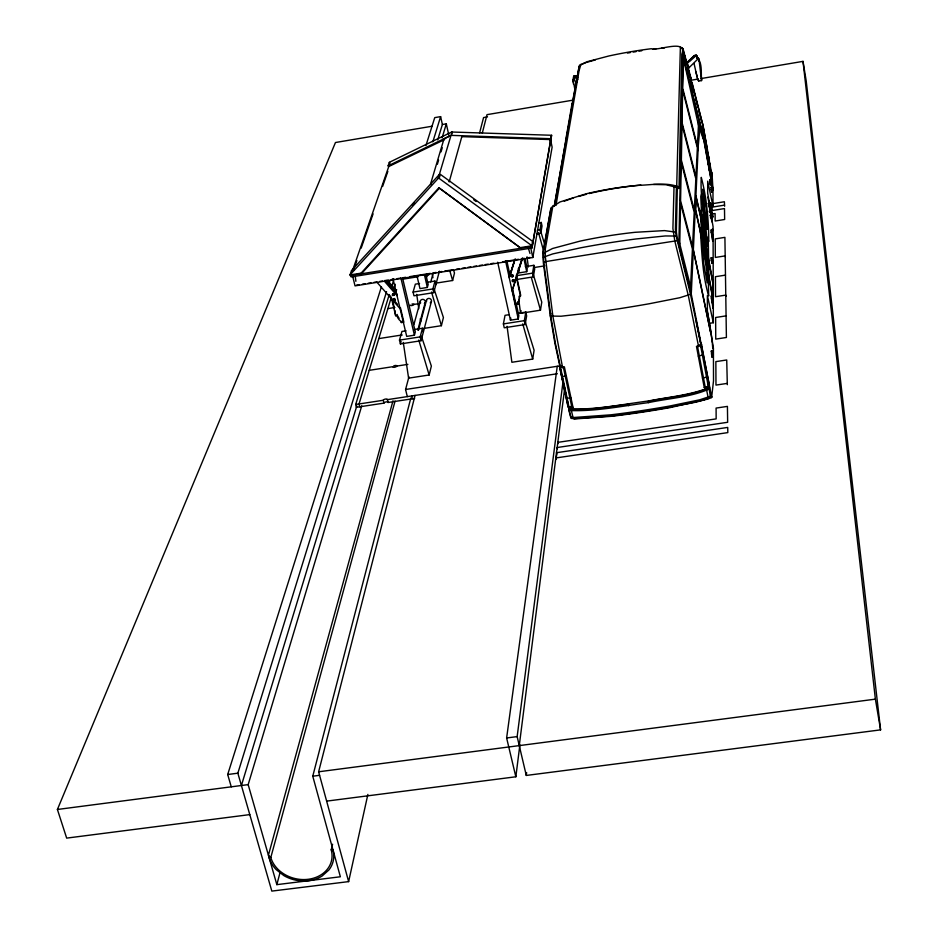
<?xml version="1.0" encoding="UTF-8"?>
<svg xmlns="http://www.w3.org/2000/svg" width="938" height="938" viewBox="0 0 938 938"><rect width="100%" height="100%" fill="white"/><g stroke="black" fill="none" stroke-linecap="round" stroke-linejoin="round"><path stroke-width="1.41" d="M708.929 164.502L708.342 162.778L709.456 170.235L708.342 162.778M709.081 323.376L713.349 322.719L707.393 295.54L707.358 310.642L713.419 348.15L713.513 380.863L711.672 397.114L691.259 294.086L678.854 244.712A10.904 1.02 77.5 0 1 676.368 230.771M711.708 208.541L709.726 209.28L711.708 208.541L711.872 209.256L709.89 209.573L709.726 208.857M709.855 182.136L709.855 179.92L710.5 179.815L710.981 184.669L710.336 184.774L709.855 182.136L710.5 182.031L710.5 179.815M709.808 169.344L708.929 163.517M713.232 284.155L700.592 215.705L700.979 210.1L703.735 232.683M680.531 159.179L680.578 156.963M679.769 243.95L680.531 203.147L692.42 249.051L690.579 286.7M559.54 366.066L568.147 407.057L572.977 407.28L564.371 366.828L560.42 367.004L559.529 366.652L559.822 365.843L560.396 368.517M653.587 184.458L665.898 184.727L676.404 187.295L679.053 186.99L681.797 54.205C687.917 38.341 657.175 51.426 651.371 48.717A481.147 474.898 45.3 0 0 608.774 55.999L587 61.744L579.414 65.273L572.028 104.458M566.177 397.184L567.056 398.146L570.996 397.993M676.368 230.76L677.318 188.585L679.968 188.257M676.404 187.295L675.395 229.564L676.169 236.036L690.567 294.661L701.483 347.33M683.403 59.809L682.688 88.066L697.438 146.187L698.74 119.325L683.251 57.968L698.47 125.258M710.16 206.876L713.009 206.419L712.962 189.429L703.887 139.469L699.408 121.963L691.259 294.086L679.792 297.721L649.331 303.736A384.134 101.011 -10.6 0 1 590.788 312.846L561.041 316.223L550.325 316.059L543.782 266.181A10.81 1.196 84.5 0 1 543.09 252.076M711.684 218.331L711.614 218.917M698.048 150.596L699.408 121.963L703.875 140.454L712.962 190.437M710.676 209.139C711.602 213.137 710.359 208.717 710.875 210.206M708.894 276.417L708.378 259.076L704.25 236.669M702.093 240.972L703.629 263.203L707.182 282.877L707.029 272.747L703.195 246.882M708.753 202.28L709.363 203.054M550.864 313.269L550.325 316.059L554.85 342.98L569.343 410.504C595.865 411.63 622.304 405.966 648.545 402.613L648.451 400.983C668.829 396.985 690.075 395.179 709.491 387.546L706.912 374.661M699.138 59.211L697.532 58.086C702.621 63.139 700.827 73.785 701.577 80.586L698.611 81.078L697.755 78.733M574.935 78.921L573.739 79.484L573.962 76.248L575.979 75.755L573.693 76.142L572.79 80.656L573.575 84.279M709.62 388.836C690.731 397.313 668.747 398.263 648.545 402.613L648.451 400.983C622.246 404.348 595.853 409.988 569.366 408.898L555.402 343.425L550.864 316.434L543.747 261.925L543.489 250.645L551.11 207.65L559.998 201.951L586.18 193.803A356.077 337.481 11.5 0 1 638.11 185.349C651.582 185.067 666.144 181.902 679.053 186.99M628.648 404.29L628.753 405.579L628.648 404.29C608.961 406.4 589.111 410.527 569.272 409.226L568.698 408.698L571.418 409.249L570.808 406.4M680.367 47.357L676.708 185.841L674.047 186.134L672.909 228.497L674.809 241.031L688.304 295.505L698.599 346.614M704.755 252.99L707.24 264.399L707.088 254.597M701.636 344.352L696.512 346.638L704.25 387.546L705.294 387.476L708.307 386.491L709.339 385.225L701.378 344.199M700.428 230.736L700.815 227.359L702.808 243.599L712.997 298.636L712.962 283.874L700.639 217.17L696.371 198.422L695.773 209.913L702.808 243.599M701.038 78.558L803.01 61.369L806.164 80.656L880.594 729.87L526.288 775.445L526.628 772.537M326.635 801.122L515.841 776.781L519.887 744.807M519.265 745.604L564.688 388.285M526.288 775.445L517.143 736.6L563.304 379.597M515.841 776.781L506.626 737.971L557.266 366.289M507.059 326.283L511.878 362.279L532.702 359.09L534.097 350.261L524.717 320.128M518.855 300.312L520.567 313.304L540.476 310.185L541.765 302.118L533.288 274.517M702.703 205.61L703.852 227.477L707.123 246.6C707.076 223.549 699.725 200.603 701.284 177.352C706.748 198.024 708.718 220.113 708.765 241.535L707.146 237.079M575.991 85.041L576.471 82.169M707.182 229.353L705.997 207.837L702.668 189.23L703.969 210.534L707.182 229.353L702.761 198.047M509.193 314.676L505.043 315.332L503.389 323.915L504.245 327.784L525.174 324.525L526.64 315.918L525.808 312.084L517.506 313.374M516.181 279.583L533.335 276.874L534.672 269.007L533.886 265.302L525.362 266.662M536.688 233.902L540.804 233.245L542.035 226.023L541.285 222.458L538.553 222.892M555.964 205.457L579.145 70.42L580.903 64.335M525.174 324.525L524.33 320.655L525.808 312.084M533.335 276.874L532.526 273.146L533.886 265.302M540.804 233.245L540.042 229.646L541.285 222.458M554.264 205.914L579.098 66.621M565.555 140.935L572.016 103.79M554.428 205.856L565.919 139.621M352.805 276.792L355.033 285.879L532.819 257.504L552.119 147.16L550.712 140.325M444.694 139.504L388.754 166.542L388.109 165.85L389.329 162.333L451.682 132.012L551.614 135.271L531.963 247.984L351.164 276.945L350.003 274.94L351.539 270.543L439.312 174.515M438.902 187.776L520.907 248.242L438.902 187.776L361.06 273.169L350.003 274.94L438.175 178.419L439.219 178.243L440.344 174.351L532.737 241.453L531.647 246.518L350.812 275.502M449.501 180.999L449.173 181.937L462.082 135.74L461.777 136.643L550.688 139.586L551.614 135.271M531.963 247.984L551.274 136.303M520.567 313.304L521.047 310.607M543.09 252.064L550.7 209.139M497.679 262.218L510.436 320.198L518.268 318.979L518.843 315.766L516.064 303.056M518.292 268.608L519.218 272.864L526.71 271.68L527.238 268.737L525.092 258.818M512.242 289.49L515.548 304.627L518.163 304.217L518.093 301.942A10.189 9.321 10.8 0 0 519.535 296.631M518.163 304.217L518.093 301.942M517.905 302.997A10.189 9.333 10.8 0 0 519.148 296.291L520.461 296.08L520.649 295.024L516.334 275.162M515.548 304.627L515.748 303.56L518.362 303.15M510.436 320.198L510.835 318.052M513.145 281.787L513.965 281.083L512.418 281.423L512.336 280.263L513.672 279.735L514.165 280.356L512.336 280.263M514.165 280.356L513.895 281.494L512.851 281.142L513.965 281.083L513.203 280.872L513.672 279.735M512.347 289.971L512.148 291.026L522.267 258.958M511.269 275.373L511.351 276.534C514.329 276.276 509.991 275.197 512.828 276.604L512.617 274.846L511.198 275.784L511.796 274.811M513.109 275.467L512.617 274.846M512.078 276.898L512.898 276.194L511.351 276.534M512.418 281.423L513.227 281.365M509.674 275.749L509.873 274.717M509.24 275.737L508.842 271.961L511.468 271.539M708.694 205.95C711.168 206.536 711.391 201.588 708.342 203.405M386.573 291.612L237.853 773.182L271.821 891.1L348.631 881.614L367.884 794.404M698.916 58.86L701.577 80.586M392.999 400.784L268.42 855.233L270.801 857.496A31.341 25.678 13 0 0 308.203 879.293A31.341 25.678 13 0 0 331.243 849.898L332.591 844.2M702.163 224.205L702.574 222.517M403.293 342.452L408.593 378.143L429.147 374.989L431.363 366.09L421.408 336.238M423.132 328.535L441.399 325.685L443.416 317.548L434.013 288.822M435.103 283.276L452.62 280.497L454.484 273.017L453.593 270.261M392.319 295.036L393.35 293.617L394.136 295.13L392.319 295.036L394.253 294.708M393.468 299.879L394.511 298.448L395.285 299.972L393.468 299.879L395.414 299.55M348.631 881.614L318.627 771.786L415.065 395.426M482.284 133.102L487.021 114.647L573.024 100.143M361.751 405.837L248.171 784.625L276.851 884.64L340.365 876.772L312.764 776.207L410.844 398.017M479.529 133.149L483.574 117.567L487.502 116.91M406.048 330.809L401.945 331.454L399.482 340.119L400.409 343.941L421.068 340.729L431.398 301.508M419.544 283.499L415.335 284.167L413.095 292.093L413.963 295.787L433.743 292.644L439.394 271.199M421.068 340.729L420.165 336.894L422.463 328.241L414.256 329.531M433.743 292.644L432.887 288.951L434.986 281.048L426.567 282.385M276.851 884.64L279.841 873.325M407.303 396.61L405.579 389.481L408.956 376.783M417.832 329.988L425.231 302.493M430.753 281.951L433.016 273.556M418.395 330.352L426.532 300.054M392.963 278.692L406.705 336.39L414.432 335.183L415.311 331.935L402.742 278.774M416.964 275.807L419.966 288.623L427.365 287.45L428.174 284.484L425.887 274.658M270.801 857.496L395.074 401.077M413.939 324.454L420.365 301.039M427.048 276.581L427.822 273.755M400.409 343.941L401.101 341.455M400.479 307.91L403.868 322.156L401.288 322.555L401.593 321.488M438.175 178.419L452.116 131.648L451.647 135.389L551.005 138.718M401.288 322.555L401.007 321.359A10.142 9.216 15.6 0 1 396.938 315.52L397.243 314.453M400.409 307.641L400.104 308.696L377.029 282.338M396.938 315.52L395.648 315.731L394.945 310.455M437.366 164.256L438.585 160.128M441.024 151.874L442.255 147.747M393.784 298.741L395.285 299.972M442.091 137.874L446.3 123.851L442.384 124.508L437.694 139.914M394.628 300.031C394.968 299.996 394.511 298.132 394.101 300.066M393.479 295.189C393.655 295.247 392.799 293.805 393.573 294.72M394.136 295.13L394.077 293.969M391.169 297.768L359.031 403.961L359.735 406.799M393.55 289.924L395.261 284.249M392.623 293.899L393.96 294.391M241.406 785.505L356.792 405.99M574.971 75.896L573.517 79.894L576.8 82.462M414.631 398.439L388.086 402.484A2.134 0.856 -13.9 0 0 386.28 401.874A2.134 0.856 -13.9 0 0 383.959 403.117L356.393 407.303L355.69 404.477L389.247 294.579M391.803 286.231L393.503 280.673M389.164 283.217L390.032 280.415M432.84 141.826L440.614 116.629L434.74 117.625L425.934 145.578M510.553 272.958L514.493 260.389M509.475 276.792L514.294 261.421M509.264 277.824L515.232 258.829M231.264 786.83L227.688 774.518L381.438 286.735M516.252 276.745L521.95 258.665M512.793 288.576L522.454 257.927M353.544 270.085L356.886 260.494M361.165 248.148L373.078 213.876M382.61 186.451L387.851 171.373M352.723 270.015L389.927 163.2L389.329 162.333M532.385 242.403L532.737 241.453M331.243 849.898L332.251 847.202M711.309 296.021L712.95 308.274L713.361 304.909L712.036 295.904L711.309 296.021L711.848 301.673L712.575 301.567M712.774 241.383L713.161 238.369L711.79 233.386L712.774 241.383L711.239 229.916L711.919 229.81L713.161 240.421M249.789 814.606L66.668 838.115L57.406 809.471L335.464 142.517L432.266 126.208M709.468 168.969L709.808 168.359M572.79 80.656L573.786 79.753M687.495 68.075L688.914 67.841L698.142 58.731L696.477 55.272L694.167 55.659L686.217 63.221L687.366 64.546M439.148 188.432L361.341 273.814L361.06 273.169M711.321 396.727C698.775 403.305 683.427 403.75 669.767 407.198A392.963 144.499 -11 0 1 611.365 415.933L573.481 418.641L570.808 417.75L568.768 409.976M412.486 205.41L414.467 203.253M708.624 259.158L708.296 241.277M709.491 387.546C690.603 396.024 668.642 396.973 648.439 401.323M699.115 345.055L696.512 346.638M698.142 58.731L695.281 55.248L686.217 63.221M712.141 396.962L711.016 397.841L710.324 396.317L706.912 374.403M713.361 304.909L712.95 308.274M543.313 253.237L552.564 248.5L580.165 241.101A354.318 230.103 -3.6 0 1 635.132 232.296L664.526 230.596L675.571 232.108M686.745 62.916L689.606 61.462L696.477 55.272L696.84 58.203L697.989 58.379L696.488 55.412L694.167 55.659M392.811 295.646L393.432 295.212M393.972 300.488L394.581 300.054M392.94 295.224L393.608 294.767M709.28 385.846L705.294 387.476L697.555 346.568L701.565 344.95M579.59 66.012L581.114 64.523M709.538 163.306L709.703 164.068L709.796 163.153M543.395 257.223L552.728 253.917L580.563 247.82A348.15 121.975 -6.7 0 1 635.882 238.979L665.288 235.954L676.169 236.036M388.109 165.85L450.65 135.553L444.026 138.765L430.53 184.129L431.246 184.892M569.366 408.898L568.745 408.37L570.925 417.187L573.024 417.551L610.99 414.807A392.776 144.288 -11 0 0 669.392 406.084L699.678 399.811L710.324 396.317M393.772 365.867L394.37 365.656M582.322 64.065L585.969 62.67M564.301 201.166L573.141 198M709.187 398.228L711.438 397.454M708.8 398.849L670.189 407.584A392.401 144.382 -11 0 1 611.881 416.284L574.068 419.005M587.188 62.213L595.396 59.903M578.429 196.452L586.473 194.272M700.733 400.28L704.966 399.26M566.364 376.208L562.413 376.384L561.545 375.435L563.269 382.012M543.747 261.925L581.431 255.781A349.065 5.03 -9 0 1 637.172 246.905L677.095 240.691M690.989 80.258L698.165 79.038M704.25 387.546L707.064 387.077M710.336 184.774L710.336 182.558L710.981 182.453M711.203 187.307L711.848 187.201L712.317 189.839L712.329 192.067L711.684 192.173L711.203 187.307L711.684 192.173M711.203 189.535L711.848 189.429L711.848 187.201M711.672 189.945L712.317 189.839M537.298 230.091L540.042 229.646M708.507 203.112L710.488 202.784L710.863 205.082L710.488 202.784M708.296 203.593L710.289 203.276M708.542 203.734L710.535 203.417M712.821 203.616L724.382 201.752L724.628 206.243M708.436 204.672L710.429 204.355L710.617 205.246M708.495 205.856C710.969 203.112 710.91 209.244 710.793 206.935M708.565 206.677L710.558 206.36L710.488 205.539M710.078 207.462L724.441 205.152M710.066 210.71L712.048 210.382L711.708 208.951M710.078 210.886L724.488 208.564L724.652 219.492L715.155 221.016L715.108 213.524L712.235 213.981M709.222 211.191L712.048 210.382M709.398 211.906C712.54 213.653 710.676 208.154 711.215 210.018M710.242 212.656C713.408 210.499 712.505 217.241 712.223 212.34M710.347 212.949L712.329 212.633M710.089 215.423L712.235 215.037L712.61 217.335L710.476 217.147L712.61 217.335M710.289 215.998L712.27 215.67L712.235 215.037M520.672 247.573L531.963 245.768L438.632 178.044M356.522 285.14L359.418 284.683M362.303 284.214L365.199 283.757M368.095 283.288L370.991 282.83M373.887 282.373L376.771 281.904M379.667 281.447L382.563 280.978M385.459 280.521L388.344 280.063M391.24 279.594L394.136 279.137M397.032 278.68L399.916 278.211M402.812 277.754L405.708 277.285M410.047 276.593L430.296 273.368M433.192 272.899L436.088 272.442M438.984 271.973L441.868 271.516M444.764 271.059L453.453 269.663M456.337 269.206L459.233 268.749M462.129 268.28L465.025 267.822M467.91 267.353L470.806 266.896M473.702 266.439L476.598 265.97M479.482 265.513L482.378 265.044M485.274 264.586L488.17 264.129M491.055 263.66L493.951 263.203M502.627 261.819L518.55 259.275M521.434 258.818L524.33 258.349M527.226 257.891L530.122 257.434M402.273 279.266L418.184 276.733M425.958 275.491L428.678 275.057M711.919 232.237L712.423 234.981L711.743 235.086L711.25 232.343L711.919 232.237L711.919 229.81M711.743 232.647L712.423 232.542M533.98 267.565L544.884 265.829M392.846 290.393L396.727 289.783M393.819 291.237L396.411 290.827M508.642 272.993L511.269 272.571M413.095 292.093L432.887 288.951M516.791 275.643L532.526 273.146M387.898 308.59L394.863 307.488M410.176 305.073A1.958 0.715 -13.3 0 0 411.946 305.53A1.958 0.715 -13.3 0 0 413.975 304.393L418.16 303.806M711.274 257.798L711.965 257.692L712.481 260.494L712.481 263.062L711.79 263.179L711.274 257.798L711.79 263.179M711.274 260.365L711.965 260.26L711.965 257.692M725.473 275.127L715.436 276.698L715.53 296.701L725.766 295.107L725.989 296.279M378.823 338.595L401.71 335.018M399.482 340.119L420.165 336.894M503.389 323.915L524.33 320.655M711.321 298.788L712.036 298.671M711.848 298.905L712.563 298.788L712.036 295.904M369.209 370.334L392.752 366.699A2.075 0.809 -13.6 0 0 394.617 367.239A2.075 0.809 -13.6 0 0 396.774 365.984A2.075 0.809 -13.6 0 0 394.687 365.574M396.762 366.078L407.878 364.366M726.082 315.872L715.635 317.49L715.753 339.11L726.399 337.481L724.91 237.361L715.237 238.897L715.331 257.446L725.191 255.886L725.391 257.024M405.579 389.481L560.865 365.738M355.69 404.477L383.255 400.268A2.134 0.856 -13.9 0 1 385.588 399.037A2.134 0.856 -13.9 0 1 387.394 399.647L557.371 373.734M711.367 350.953L712.13 350.835L712.692 353.849L712.692 356.921L711.942 357.038L711.367 350.953L711.743 352.958M711.367 354.013L712.13 353.907L712.13 350.835M727.079 383.419L715.975 385.084L715.858 361.622L726.727 359.981L727.313 384.674M570.515 407.596L571.934 407.514L563.328 367.075L561.663 366.055L559.529 366.652L568.147 407.057L572.977 407.28M227.688 774.518L237.853 773.182M506.626 737.971L517.143 736.6M318.627 771.786L875.389 699.15L880.594 729.87M57.406 809.471L248.171 784.625M312.764 776.207L319.588 775.316M554.944 205.586L552.904 205.821L545.341 248.91L545.259 256.273L552.939 316.61L562.648 367.907M653.129 49.21L655.92 48.905M661.513 48.284L664.303 47.979M698.306 356.135L702.386 355.08L703.16 353.685M702.48 378.155L706.537 377.099L707.311 375.692M697.028 58.578L698.271 58.613L698.74 61.052M707.029 272.747L708.765 276.991M511.714 275.221L512.535 275.268M511.996 276.382L512.828 276.604M680.636 47.533L682.43 47.955L682.993 49.808M513.895 281.494L512.851 280.568L513.52 280.239M711.895 302.611L712.54 302.822L712.563 298.788M711.79 236.013L712.399 236.224M573.962 76.248L577.808 79.437M709.163 159.671C710.265 158.264 706.631 154.817 708.612 156.564L709.398 160.773L708.776 158.37M394.429 290.053L395.156 290.417M705.564 142.682L706.244 143.373M707.92 155.755L708.46 157.162L708.26 156.247M709.703 164.068L709.855 163.458M570.808 417.75L572.743 418.207L571.957 418.641L570.925 417.187M473.784 199.817L476.129 201.518M702.363 125.035L712.165 175.746L712.962 189.429M701.601 193.791L700.768 196.675L701.448 210.417M682.63 48.436L703.008 125.504L707.463 150.01M574.783 75.743L577.632 78.241M575.979 75.755L577.702 77.467M351.539 270.543L352.266 271.317M388.883 294.462L390.806 296.666M394.652 301.051L397.536 304.346M387.488 280.532L396.035 290.311M386.21 280.474L394.769 290.276M384.932 280.427L397.302 294.579M384.615 281.47L396.997 295.634M712.54 300.488L711.895 299.632L713.361 307.242M711.485 219.234L711.614 216.959M683.204 48.87L678.936 240.632L691.412 289.971M699.138 127.908L703.875 140.454M549.961 140.149L551.192 143.842M687.437 63.022L688.914 67.841M540.769 231.487L544.568 244.044M528.493 248.605L529.982 253.495M418.77 340.037L429.147 374.989M431.527 292.046L441.399 325.685M449.877 271.035L452.62 280.497M522.747 323.845L532.702 359.09M697.696 79.753L694.05 63.467M531.377 277.636L540.476 310.185M701.683 78.065L701.941 79.038M538.553 232.718L543.454 250.423M695.832 71.78L697.368 77.338M711.086 217.604L711.262 218.237M684.447 55.295L686.616 63.526M688.07 69.013L690.614 78.616M690.978 80.035L694.929 95.641M695.644 98.478L697.79 106.991M698.517 109.828L701.741 122.597M387.394 399.647L388.086 402.484M383.255 400.268L383.959 403.117M710.887 216.784L711.145 218.085M709.503 203.44L707.674 193.134L707.709 181.151L713.009 206.419M573.857 83.845L574.947 89.978M411.7 395.942L412.38 398.791M392.272 299.222L394.277 307.641M391.275 297.475L395.648 315.731M711.215 210.862L711.391 211.578M571.453 410.867L573.024 417.551M400.819 277.671L414.432 335.183M711.872 210.089L712.048 210.804M695.902 195.667L700.592 215.705M422.463 328.241L423.355 332.052M424.422 274.787L427.365 287.45M434.986 281.048L435.83 284.718M706.853 149.072L707.358 151.299M695.246 209.303L700.44 232.003L713.29 301.403M440.614 116.629L442.384 124.508M711.121 170.423L712.165 175.746M446.3 123.851L448.81 135.072M710.676 215.81L710.934 217.217M505.523 260.717L518.268 318.979M516.451 277.625L520.461 296.08M506.813 260.705L509.897 274.822M509.146 273.333L509.744 276.077M512.746 289.819L515.443 302.188M573.083 80.234L573.599 82.638M523.955 258.9L526.71 271.68M558.087 443.627L557.817 442.361L716.151 418.887L716.093 408.077L727.419 406.389L727.654 422.288L557.16 447.52L557.43 448.786M530.556 246.952L532.819 257.504M563.855 384.721L565.016 390.161M565.591 392.881L566.177 395.601M566.458 396.95L567.877 403.575M703.008 125.504L706.138 142.846M710.324 203.089L710.512 203.98M712.657 215.74C712.036 212.903 713.208 218.976 712.587 216.127M710.453 214.708L710.699 216.186M706.724 390.56L708.096 397.337M696.336 321.687L701.483 347.459M702.632 214.685L707.123 246.6M702.163 225.366L707.24 264.399M710.218 209.678L709.937 208.588L710.007 209.62M700.592 345.583L708.307 386.491M712.13 353.907L712.692 356.921M711.965 260.26L712.481 263.062M711.754 173.507L711.965 174.62M711.567 172.756L711.79 173.987M703.91 133.606L704.438 136.467M705.763 143.831L706.396 147.278M708.565 159.296L708.999 161.664M709.515 164.525L710.019 167.281M706.701 148.978L707.1 151.17M710.5 182.031L710.981 184.669M711.848 189.429L712.329 192.067M709.855 179.92L710.336 182.558M708.518 156.06L706.068 142.494M711.403 171.771L711.661 173.307M710.218 207.157L710.441 208.447M709.562 207.474L709.773 208.682M709.562 208.529L709.703 209.303M709.632 209.795L709.972 212.316M710.512 170.024L710.898 172.369M710.465 208.33L710.676 209.784M709.808 208.435L709.984 209.924M712.27 215.67L712.458 216.819M703.969 210.534L705.927 224.452M703.852 227.477L705.857 241.664M702.492 231.921L704.766 251.525M710.887 211.132L711.133 212.609M416.707 294.391L418.794 308.708M420.259 318.732L420.681 321.593M432.312 273.415L432.934 277.73M711.074 212.469L711.321 213.97M527.015 256.813L528.34 266.978M703.746 245.017L705.81 259.779M708.952 205.352L709.175 206.864M355.279 276.358L355.877 281.33M711.297 206.09C711.637 209.233 710.793 202.843 711.133 205.985M803.01 61.369L875.389 699.15M708.823 204.191L709.022 205.657M708.729 203.194L708.905 204.578M708.237 276.98L708.682 295.927C702.515 275.549 701.929 253.307 700.44 232.003M711.708 217.393L711.766 218.226M708.671 202.362L708.823 203.64M701.296 227.617L700.639 217.17M703.207 126.407L703.887 139.469M708.765 202.866L708.729 201.119L713.068 226.609L713.349 322.719M711.93 353.966L711.942 357.038M711.239 229.916L711.25 232.343M698.599 80.023L698.611 81.078M411.981 304.053A1.958 0.715 -13.3 0 1 413.975 304.393M401.816 335.358A2.017 0.762 -13.4 0 1 401.874 334.749M332.931 849.687A33.076 27.108 13 0 1 328.851 870.03L322.168 875.986A33.076 27.108 13 0 1 308.543 880.712L298.366 880.618A33.076 27.108 13 0 1 283.886 875.623L276.1 869.538A33.076 27.108 13 0 1 269.124 857.707M420.658 302.951A2.544 2.38 19.9 0 1 421.373 299.726A2.544 2.38 19.9 0 1 424.82 300.418A2.544 2.38 19.9 0 1 424.375 303.689M426.567 301.45A2.544 2.38 19.6 0 1 429.287 298.425A2.544 2.38 19.6 0 1 431.081 302.188M430.835 302.47A2.544 2.38 19.6 0 1 430.214 302.915M627.44 53.079A506.262 478.415 -20.4 0 1 630.324 52.575M633.209 52.094A506.262 478.415 -20.4 0 1 636.093 51.625M638.954 51.18A506.262 478.415 -20.4 0 1 641.791 50.746M589.146 193.545A357.894 339.157 11.4 0 1 640.9 185.114M707.803 197.074A21.551 1.325 81 0 1 708.917 202.784M711.45 218.941A21.551 1.325 81 0 1 711.825 221.872M712.47 228.778A21.551 1.325 81 0 1 712.47 231.264M706.924 310.279A24.189 1.665 81.1 0 1 712.247 342.663M712.352 343.648A24.189 1.665 81.1 0 1 712.751 348.69M399.142 318.287A10.13 9.204 15.6 0 1 397.665 315.801M690.79 77.491L690.708 86.531L683.263 57.089L683.392 50.124L690.79 77.491M682.008 124.59L681.375 160.152L694.308 210.393L695.844 178.795L682.008 124.59M681.293 162.368L680.578 200.709L692.525 246.87L694.202 212.398L681.293 162.368M682.653 89.966L682.043 122.538L695.937 176.954L697.356 147.876L682.653 89.966M556.773 453.992L556.105 459.233L555.835 457.955L727.806 432.606L727.724 427.423L556.492 452.714L556.773 453.992M712.083 215.107L711.766 213.114L712.083 215.107M702.597 123.992L692.045 82.427L692.056 91.889L703.394 136.819L702.597 123.992M700.393 282.76L693.311 249.907L710.57 332.181L700.393 282.76"/></g></svg>
